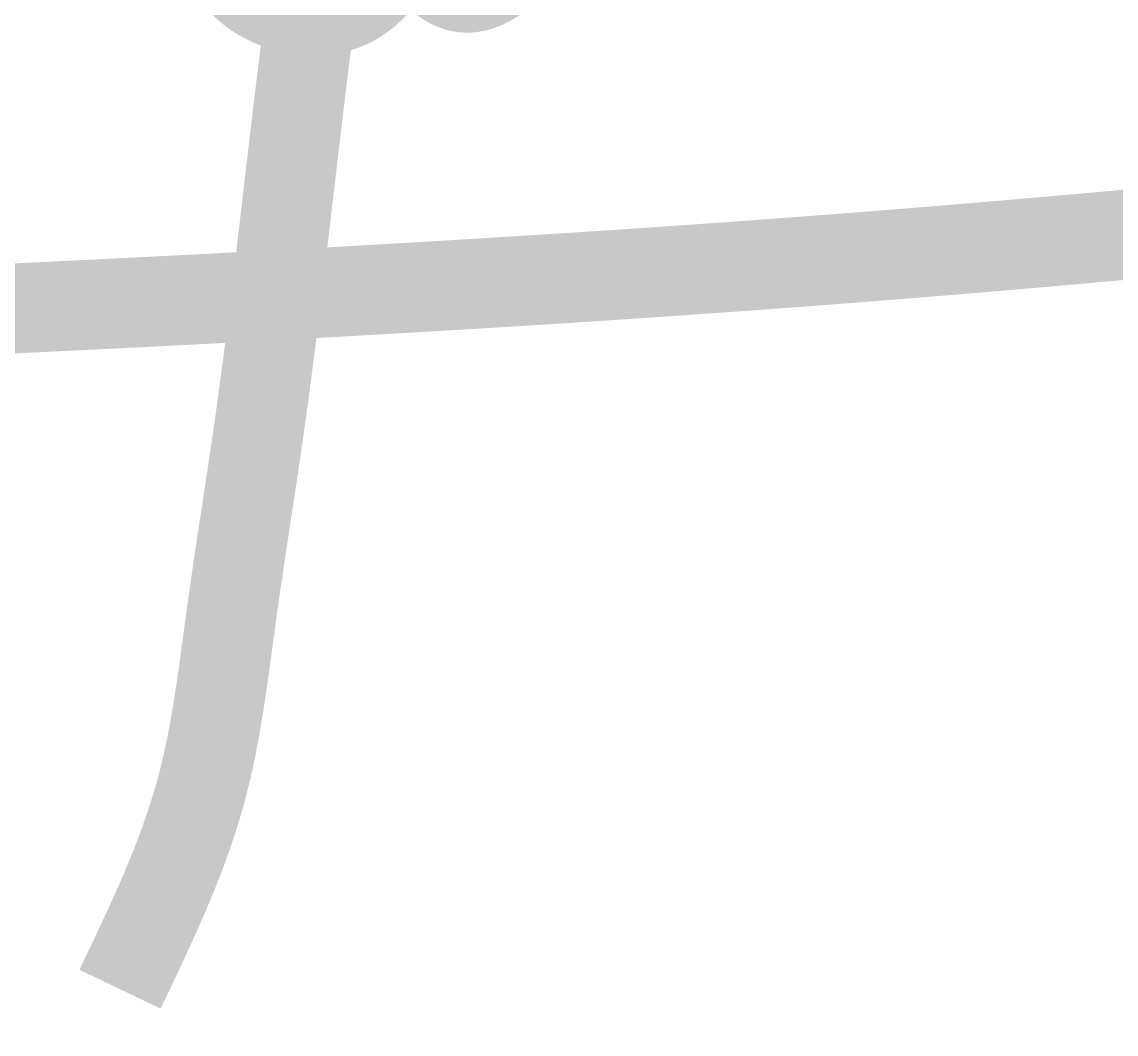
# Model space of a CAD drawing. Header units: millimetres. Extents: x -295047 to 29144, y -724756 to -246879.
# Drawn here: x -40609 to -40365.7, y -357359.3 to -357134.2 of the extents above; entities that cross this region are included whole.
import ezdxf
from ezdxf.enums import TextEntityAlignment as Align

# ---------------------------------------------------------------- set-up
doc = ezdxf.new("R2010")
doc.units = ezdxf.units.MM
doc.header["$MEASUREMENT"] = 0
for name, color, linetype, lineweight in [('ISO', 153, 'Continuous', 13), ('LC ISO', 153, 'Continuous', 13), ('LC Net thay', 7, 'Continuous', 25), ('LC Text1', 3, 'Continuous', 20)]:
    doc.layers.add(name, color=color, linetype=linetype, lineweight=lineweight)
doc.styles.add('Khungten', font='VHAVAN_1.TTF', dxfattribs={"width": 0.9, "height": 5000})
doc.styles.add('Title', font='VHBLACK_1.TTF', dxfattribs={"width": 0.8})

# ---------------------------------------------------------------- blocks, each defined once
blk = doc.blocks.new('Mr. Giang')
at = {"layer": 'LC ISO', "const_width": 50}
for points in [[(3310.518327410881, 88.36283675180226), (3311.735723669287, 86.99333422380445), (3312.997513076406, 85.66336539694743), (3314.305924281788, 84.37533910406097), (3315.66318593499, 83.13166417795955), (3317.071526685566, 81.93474945142779), (3318.287951046557, 80.97311169970106), (3320.04885978517, 79.69042476272816), (3321.615683440397, 78.64601656570414), (3323.23018024971, 77.65462736754696), (3324.888888589277, 76.71710654119715), (3326.588346835269, 75.83430345960849), (3328.325093363864, 75.00706749573465), (3330.095666551236, 74.23624802252951), (3331.896604773549, 73.5226944129335), (3333.724446406983, 72.86725603989998), (3335.575729827713, 72.27078227638248), (3337.446993411904, 71.73412249532169), (3339.334775535742, 71.25812606968432), (3341.235614575381, 70.84364237239762), (3343.14604890701, 70.49152077644305), (3345.062616906801, 70.20261065474531), (3346.981856950921, 69.97776138027405), (3348.900307415542, 69.8178223259539), (3350.814506676839, 69.7236428647534), (3352.72099311099, 69.69607236962591), (3354.616305094166, 69.7359602135111), (3356.496981002533, 69.84415576936374), (3358.359559212273, 70.02150841013699), (3360.200578099555, 70.26886750878529), (3362.016576040551, 70.58708243824805), (3363.804091411435, 70.97700257147926), (3365.559662588383, 71.4394772814326), (3367.54870506289, 72.06698817232066), (3368.961566318627, 72.58516195482301), (3370.604709052552, 73.26730764859292), (3372.210223843907, 74.01936436908201), (3373.779081319186, 74.83890129318235), (3375.312252104891, 75.72348759775622), (3376.810706827528, 76.67069245972354), (3378.27541611359, 77.67808505593274), (3379.707350589591, 78.7432345632883), (3381.107480882027, 79.8637101586821), (3382.476777617396, 81.03708101897703), (3383.816211422205, 82.26091632107793), (3385.126752922949, 83.53278524184796), (3386.409372746138, 84.850256958192), (3387.665041518266, 86.21090064700238), (3388.894729865842, 87.61228548512531), (3390.099408415364, 89.05198064949693)], [(3422.095292648701, 89.26829266421248), (3423.305711440216, 88.22629449346593), (3424.529159301228, 87.25991856931122), (3425.765479273118, 86.37180199690147), (3427.014514397258, 85.56458188137728), (3428.276107715025, 84.84089532790676), (3429.550102267795, 84.20337944163066), (3430.836341096942, 83.65467132770229), (3432.134667243839, 83.19740809126267), (3433.444923749862, 82.83422683746579), (3434.76695365639, 82.56776467148026), (3436.100600004796, 82.40065869843116), (3437.188848144219, 82.33995674931904), (3438.801908332412, 82.373495023396), (3440.168385456578, 82.51207467828343), (3441.544247010043, 82.74833454344619), (3442.928603635197, 83.07933058528113), (3444.320565974441, 83.50211877018393), (3445.719244670177, 84.01375506457924), (3447.123750364796, 84.6112954348348), (3448.533193700699, 85.29179584737557), (3449.946685320286, 86.0523122686119), (3451.363335865947, 86.88990066491141), (3452.782255980086, 87.80161700269892), (3454.202556305097, 88.78451724837092)], [(3353.117349218159, 89.40425663384929), (3352.880856644092, 87.586146689884), (3352.644827613843, 85.76793777249006), (3352.409259930208, 83.94963141945888), (3352.174151395991, 82.13122916860965), (3351.939499813981, 80.31273255772004), (3351.705302986974, 78.49414312458131), (3351.471558717774, 76.67546240702768), (3351.238264809173, 74.85669194282161), (3351.005419063968, 73.03783326978348), (3350.773019284959, 71.21888792570385), (3350.54106327494, 69.39985744838901), (3350.309548836701, 67.58074337561655), (3350.078473773054, 65.76154724521945), (3349.847835886782, 63.94227059496106), (3349.617632980687, 62.12291496266164), (3349.387862857571, 60.30348188612587), (3349.158523320224, 58.48397290313162), (3348.92961217144, 56.6643895514847), (3348.701127214023, 54.84473336899012), (3348.473066250765, 53.02500589345399), (3348.245427084469, 51.20520866265235), (3348.01820751792, 49.38534321439275), (3347.79140535393, 47.56541108649304), (3347.565018395285, 45.74541381673146), (3347.339044444784, 43.92535294289871), (3347.113481305225, 42.10523000283024), (3346.888326779406, 40.28504653428706), (3346.663578670119, 38.4648040750761), (3346.439234780165, 36.64450416301707), (3346.215292912338, 34.82414833588669), (3345.991750869436, 33.00373813149076), (3345.768606454259, 31.18327508763466), (3345.545857469601, 29.36276074210983), (3345.323501718255, 27.54219663270803), (3345.101537003019, 25.72158429723495), (3344.879961126698, 23.9009252735098), (3344.658771892082, 22.08022109929541), (3344.437967101964, 20.25947331241258), (3344.217544559148, 18.43868345065171), (3343.99750206643, 16.61785305181857), (3343.777837426604, 14.79698365371931), (3343.558548442466, 12.97607679413098), (3343.339632916814, 11.15513401085835), (3343.121088652445, 9.334156841707866), (3342.902913452155, 7.513146824485474), (3342.685105118741, 5.692105496967187), (3342.467661455004, 3.871034396973229), (3342.250580263737, 2.049935062295177), (3342.033859347733, 0.2288090307246335), (3341.817496509793, -1.592342159933196), (3341.601489552718, -3.41351697187288), (3341.290364313538, -6.04193399205225), (3341.170533986608, -7.055931263536479), (3340.955570939629, -8.877166775788766), (3340.740927615534, -10.698417327743), (3340.526584236349, -12.5196798204537), (3340.312521024107, -14.34095115494711), (3340.098718200837, -16.16222823224895), (3339.885155988575, -17.98350795340048), (3339.671814609347, -19.80478721942664), (3339.458674285184, -21.62606293136812), (3339.245715238121, -23.44733199025133), (3339.032917690183, -25.26859129711623), (3338.820261863408, -27.08983775297462), (3338.607727979819, -28.9110682588811), (3338.395296261458, -30.73227971584802), (3338.182946930345, -32.5534690249293), (3337.970660208513, -34.37463308715118), (3337.758416318, -36.19576880354003), (3337.546195480832, -38.01687307512145), (3337.333977919039, -39.83794280293591), (3337.121743854651, -41.65897488802369), (3336.909473509705, -43.47996623141159), (3336.697147106227, -45.30091373412472), (3336.484744866248, -47.12181429718882), (3336.272247011801, -48.9426648216599), (3336.059633764916, -50.76346220856313), (3335.846885347622, -52.58420335892481), (3335.633981981956, -54.40488517377077), (3335.420903889943, -56.22550455414131), (3335.207631293618, -58.04605840106296), (3334.994144415004, -59.86654361558945), (3334.780423476145, -61.6869570987196), (3334.566448699058, -63.50729575152087), (3334.352200305788, -65.32755647499215), (3334.137658518353, -67.14773617018656), (3333.922803558793, -68.96783173813152), (3333.707615649133, -70.78784007986656), (3333.492075011412, -72.60775809640418), (3333.276161867649, -74.42758268879757), (3333.059856439888, -76.24731075807492), (3332.843138950148, -78.06693920524542), (3332.62598962047, -79.88646493138062), (3332.40838867288, -81.70588483747615), (3332.190316329409, -83.52519582458751), (3331.971752812086, -85.3443947937399), (3331.752678342947, -87.16347864597498), (3331.533073144019, -88.98244428230319), (3331.312917437335, -90.80128860376553), (3331.092191444928, -92.6200085114026), (3330.870875388824, -94.43860090625452), (3330.648949491059, -96.25706268931845), (3330.426393973659, -98.07539076166347), (3330.203189058654, -99.89358202431518), (3329.979314968084, -101.7116333782866), (3329.754751923974, -103.5295417246173), (3329.529480148352, -105.3473039643618), (3329.303479863253, -107.1649169985171), (3329.076731290711, -108.9823777281394), (3328.849214652749, -110.7996830542676), (3328.620910171404, -112.6168298778997), (3328.391798068705, -114.4338151001046), (3328.16185856668, -116.2506356218936), (3327.931071887365, -118.0672883443078), (3327.699418252789, -119.8837701683874), (3327.466877884984, -121.7000779951293), (3327.23343100598, -123.5162087256179), (3326.999057837806, -125.3321592608345), (3326.763738602496, -127.1479265018498), (3326.527453522081, -128.9635073496749), (3326.290182818591, -130.77889870535), (3326.051906714058, -132.5940974699014), (3325.812605430507, -134.4091005443834), (3325.572259189977, -136.2239048297936), (3325.330848214496, -138.0385072271869), (3325.088352726095, -139.8529046375892), (3324.8447529468, -141.6670939620404), (3324.600029098652, -143.481072101553), (3324.354161403677, -145.2948359571815), (3324.107130083903, -147.1083824299515), (3323.858915361364, -148.9217084208893), (3323.609497458088, -150.734810831035), (3323.358856596114, -152.5476865614154), (3323.106972997464, -154.3603325130556), (3322.853826884175, -156.1727455870112), (3322.599398478274, -157.9849226842785), (3322.343668001794, -159.7968607059276), (3322.18224609126, -160.9356815496038), (3321.828251462523, -163.4200143911547), (3321.568620119097, -165.2312468878634), (3321.307771632735, -167.0422679872345), (3321.045755398963, -168.8530914890993), (3320.782620813286, -170.6637311933015), (3320.518417271233, -172.4742008996437), (3320.253194168314, -174.2845144079847), (3319.987000900053, -176.0946855181263), (3319.719886861967, -177.9047280298992), (3319.451901449575, -179.7146557431485), (3319.18309405839, -181.524482457704), (3318.913514083937, -183.334221973368), (3318.643210921734, -185.1438880899858), (3318.372233967294, -186.953494607387), (3318.100632616138, -188.7630553254022), (3317.828456263782, -190.5725840438477), (3317.555754305748, -192.382094562569), (3317.282576137555, -194.191600681367), (3317.008971154717, -196.0011162001016), (3316.734988752753, -197.8106549185884), (3316.460678327181, -199.6202306366433), (3316.186089273525, -201.4298571541123), (3315.911270987295, -203.2395482708105), (3315.636272864016, -205.0493177865687), (3315.361144299203, -206.8591795012324), (3315.085934688372, -208.6691472146168), (3314.810693427044, -210.4792347265379), (3314.535469910737, -212.2894558368417), (3314.260313534971, -214.0998243453435), (3313.985273695258, -215.9103540518881), (3313.710399787126, -217.7210587562926), (3313.435741206084, -219.5319522583861), (3313.161347347656, -221.3430483580004), (3312.887267607355, -223.1543608549649), (3312.613551380705, -224.9659035490965), (3312.34024806322, -226.7776902402397), (3312.067407050423, -228.5897347282112), (3311.795077737827, -230.4020508128407), (3311.523309520953, -232.2146522939591), (3311.252151795317, -234.0275529713969), (3310.98165395644, -235.84076664497), (3310.711865399838, -237.6543071145235), (3310.442835521033, -239.4681881798737), (3310.174613715535, -241.2824236408651), (3309.907249378874, -243.0970272972998), (3309.640791906559, -244.9120129490373), (3309.375290694113, -246.7273943958785), (3309.110795137049, -248.5431854376687), (3308.847354630889, -250.3593998742239), (3308.585018571152, -252.1760515053896), (3308.323836353357, -253.9931541309668), (3308.063857373015, -255.8107215508148), (3307.805131025655, -257.6287675647362), (3307.547706706786, -259.4473059725894), (3307.291633811931, -261.2663505741618), (3307.036961736608, -263.0859151693131), (3306.783739876332, -264.9060135578736), (3306.538414523748, -266.6802477974938), (3306.281797176797, -268.547852978101), (3306.03290579657, -270.369542096345), (3305.785130242167, -272.1916631569671), (3305.538257270548, -274.0141524227419), (3305.292073638661, -275.8369461564709), (3305.046366103457, -277.6599806209571), (3304.800921421891, -279.4831920789886), (3304.555526350913, -281.3065167933533), (3304.309967647477, -283.129891026854), (3304.064032068533, -284.9532510422783), (3303.817506371037, -286.7765331024149), (3303.570177311938, -288.5996734700662), (3303.321831648185, -290.4226084080339), (3303.072256136733, -292.245274179092), (3302.821237534536, -294.0676070460433), (3302.568562598544, -295.8895432716903), (3302.31401808571, -297.7110191188063), (3302.057390752983, -299.5319708502087), (3301.798467357318, -301.3523347286702), (3301.537034655665, -303.1720470170087), (3301.272879404979, -304.9910439779975), (3301.00578836221, -306.8092618744245), (3300.73554828431, -308.6266369691068), (3300.461945928235, -310.4431055248182), (3300.184768050933, -312.2586038043613), (3299.903801409353, -314.0730680705377), (3299.618832760453, -315.8864345861218), (3299.329648861179, -317.69863961393), (3299.036036468487, -319.5096194167361), (3298.737782339332, -321.3193102573433), (3298.434673230662, -323.1276483985391), (3298.126495899431, -324.9345701031262), (3297.813037102585, -326.7400116338918), (3297.494083597086, -328.54390925364), (3297.169422139879, -330.3461992251428), (3296.838839487918, -332.1468178112182), (3296.502122398152, -333.9457012746388), (3296.159057627542, -335.7427858782085), (3295.809431933028, -337.5380078847283), (3295.453032071573, -339.331303556988), (3295.089644800119, -341.1226091577738), (3294.719056875628, -342.9118609498749), (3294.341055055043, -344.6989951960934), (3293.955426095325, -346.4839481592324), (3293.561956753416, -348.266656102079), (3293.160433786275, -350.047055287422), (3292.750643950854, -351.8250819780491), (3292.332374004105, -353.6006724367631), (3291.905410702974, -355.3737629263661), (3291.469540804421, -357.144289709632), (3291.024551065391, -358.9121890493775), (3290.570228242842, -360.6773972083765), (3290.106359093721, -362.4398504494313), (3289.799588906404, -363.5840671829769), (3289.149278371981, -365.9562813045803), (3288.656130037068, -367.7102757976388), (3288.153439439231, -369.4615130479784), (3287.641358042966, -371.21003682134), (3287.120037312759, -372.9558908834916), (3286.589628713104, -374.6991190001877), (3286.050283708489, -376.439764937183), (3285.502153763404, -378.1778724602463), (3284.945390342344, -379.9134853351179), (3284.3801449098, -381.6466473275669), (3283.806568930258, -383.3774022033467), (3283.224813868213, -385.1057937282274), (3282.635031188153, -386.8318656679483), (3282.037372354571, -388.5556617882782), (3281.431988831954, -390.2772258549718), (3280.8190320848, -391.9966016337841), (3280.198653577594, -393.7138328904687), (3279.571004774831, -395.4289633907955), (3278.936237140994, -397.1420369005177), (3278.294502140583, -398.8530971853904), (3277.645951238083, -400.5621880111682), (3276.990735897987, -402.2693531436051), (3276.329007584786, -403.974636348485), (3275.660917762969, -405.6780813915331), (3274.986617897032, -407.3797320385189), (3274.306259451456, -409.07963205521), (3273.619993890745, -410.777825207348), (3272.927972679377, -412.4743552607005), (3272.230347281851, -414.1692659810228), (3271.527269162651, -415.8626011340829), (3270.818889786279, -417.5544044856077), (3270.105360617215, -419.2447198013794), (3269.386833119952, -420.9335908471673), (3268.663458758985, -422.6210613886969), (3267.935388998803, -424.3071751917375), (3267.202775303896, -425.9919760220576), (3266.465769138754, -427.6755076454115), (3265.724521967868, -429.3578138275541), (3264.97918525573, -431.0389383342396), (3264.229910466832, -432.7189249312224), (3263.476849065664, -434.397817384272), (3262.720152516716, -436.0756594591273), (3261.959972284476, -437.7524949215726), (3261.196459833441, -439.4283675373476), (3260.429766628097, -441.1033210722066), (3259.660044132937, -442.7773992919188), (3258.887443812452, -444.4506459622385), (3258.112117131131, -446.12310484892), (3257.334215553466, -447.7948197177182), (3256.553890543948, -449.4658343344014), (3255.771293567064, -451.1361924647243), (3254.986576087316, -452.8059378744277), (3254.19988956918, -454.4751143292934), (3253.411385477158, -456.1437655950625), (3252.621215275737, -457.8119354375044), (3251.829530429404, -459.4796676223717), (3251.036482402658, -461.1470059154062), (3250.242222659984, -462.8139940823904), (3249.446902665873, -464.4806758890791), (3248.650673884817, -466.1470951012118), (3247.853687781306, -467.8132954845577), (3247.056095819834, -469.4793208048716), (3246.25804946489, -471.1452148279078), (3245.459700180962, -472.8110213194348), (3244.661199432546, -474.4767840452077)], [(3155.218077603022, -97.41141279296426), (3166.053153787274, -96.90705081477063), (3176.888048224992, -96.39874421853165), (3187.722743024286, -95.88633547678182), (3198.557220293274, -95.36966706211388), (3209.391462140069, -94.84858144707687), (3220.22545067278, -94.32292110424896), (3231.059167999523, -93.79252850617922), (3241.892596228408, -93.25724612546037), (3252.725717467551, -92.71691643464146), (3263.558513825061, -92.17138190630067), (3274.39096740905, -91.6204850129725), (3285.223060327637, -91.06406822726422), (3296.054774688932, -90.50197402171034), (3306.886092601046, -89.93404486890358), (3317.71699617209, -89.36012324139301), (3328.547467510183, -88.78005161174224), (3339.377488723432, -88.19367245252943), (3350.207041919955, -87.6008282363182), (3361.03610920786, -87.0013614356576), (3371.864672695261, -86.39511452314036), (3382.692714490277, -85.78192997131555), (3393.52021670101, -85.16165025276132), (3404.34716143558, -84.53411784002674), (3415.173530802098, -83.89917520568997), (3425.999306908678, -83.25666482231463), (3436.824471863431, -82.60642916246434), (3447.649007774471, -81.94831069871725), (3458.472896749907, -81.28215190362243), (3469.29612089786, -80.6077952497435), (3480.118662326437, -79.92508320967318), (3490.940503143749, -79.23385825596051), (3501.761625457912, -78.53396286116913), (3512.582011377042, -77.82523949786264), (3523.401643009245, -77.10753063861921), (3534.220502462638, -76.38067875600245), (3545.038571845333, -75.64452632257598), (3555.855833265439, -74.89891581090342), (3566.672268831077, -74.14368969354837), (3577.487860650352, -73.37869044307445), (3588.302590831383, -72.60376053207438), (3599.116441482278, -71.81874243308266), (3609.929394711151, -71.02347861867747), (3620.741432626117, -70.21781156142242), (3631.552537335287, -69.40158373388113), (3642.362690946775, -68.5746376086463), (3650.854208000001, -67.9173887999932), (3663.980082349328, -66.88805087313813), (3674.787321084805, -66.02846296144708), (3685.593604217269, -65.158198125544), (3696.398944139095, -64.27740206952149), (3707.203353242669, -63.38622049748665), (3718.006843920371, -62.48479911354661), (3728.809428564578, -61.57328362179396), (3739.611119567682, -60.65181972633582), (3750.411929322054, -59.7205531312793), (3761.211870220079, -58.77962954070244), (3772.010954654135, -57.82919465874147), (3782.809195016613, -56.86939418947441), (3793.606603699885, -55.90037383700837), (3804.403193096336, -54.92227930546505), (3815.198975598345, -53.93525629892247), (3825.993963598296, -52.93945052148774)]]:
    blk.add_lwpolyline(points, dxfattribs=at)
blk = doc.blocks.new('lcdi KC')
at = {"layer": 'ISO', "xscale": 0.5, "yscale": 0.5, "zscale": 0.5}
blk.add_blockref('Mr. Giang', (37323.95851326306, -842.8215605093428), dxfattribs=at)
at = {"color": 7, "style": 'Khungten', "width": 0.8}
for tag, p in [('REVISION', (39498.75262445212, -10746.30395446718)), ('NGAYHT', (39546.07413610817, -11609.37091637403))]:
    blk.add_attdef(tag, text='', height=199.998925739526, dxfattribs=at).set_placement(p, align=Align.CENTER)
at = {"layer": 'LC Text1', "style": 'Title', "width": 1.485915225563207}
for tag, p, p2 in [('TENBANVE1', (36912.6576448679, -8885.760238945484), (40339.14494544267, -8885.760238945484)), ('TENBANVE2', (36912.6576448679, -9562.4655643329), (40339.14494544267, -9562.4655643329))]:
    blk.add_attdef(tag, text='', height=249.9999935159642, dxfattribs=at).set_placement(p, p2, align=Align.FIT)
at = {"layer": 'LC Text1', "style": 'Title', "width": 0.7}
blk.add_attdef('SOBANVE', text='', height=249.9999935159642, dxfattribs=at).set_placement((39561.98223525287, -13896.18071823567), align=Align.CENTER)

msp = doc.modelspace()

# ---------------------------------------------------------------- block references
at = {"layer": 'LC Net thay', "xscale": 0.8, "yscale": 0.8, "zscale": 0.8}
msp.add_blockref('lcdi KC', (-71744.22671423797, -356485.257047337), dxfattribs=at)

doc.saveas('drawing.dxf')
